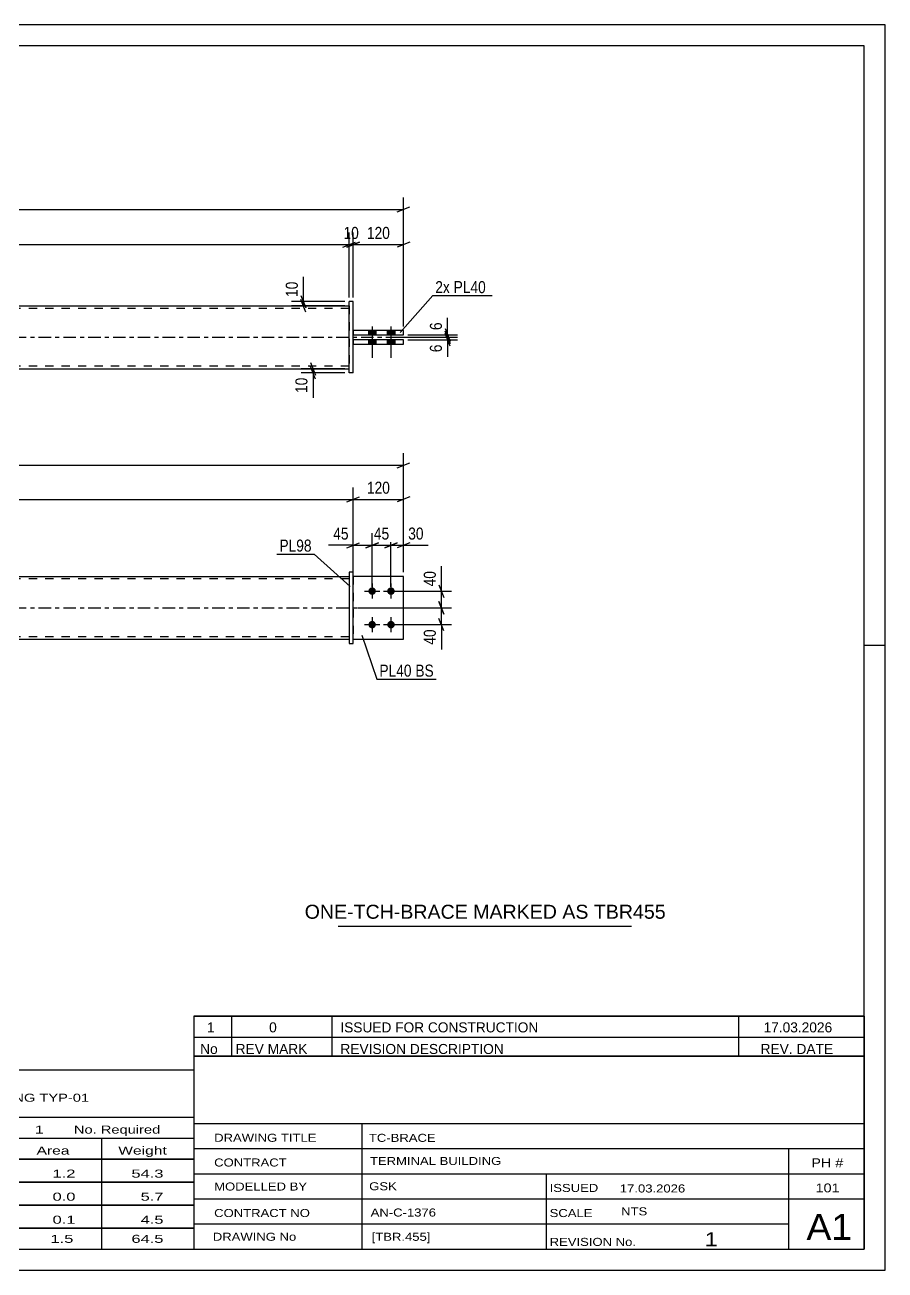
# Model space of a CAD drawing. Header units: millimetres. Extents: x 0 to 420, y 0 to 297.
# Drawn here: x 214.7 to 420, y 0 to 297 of the extents above; entities that cross this region are included whole.
import ezdxf

# ---------------------------------------------------------------- set-up
doc = ezdxf.new("R2010")
doc.units = ezdxf.units.MM
doc.linetypes.add('DXK_LINE_DOT2', pattern=[3.9198, 1.9599, -1.9599])
doc.linetypes.add('DXK_LINE_DOT3', pattern=[5.9187, 2.979, -0.9799, 0.9799, -0.9799])
doc.styles.add('Arial', font='ARIAL.TTF', dxfattribs={"height": 0.2})
doc.styles.add('Arial Narrow', font='ARIALN.TTF', dxfattribs={"height": 0.2})

# ---------------------------------------------------------------- blocks, each defined once
blk = doc.blocks.new('Unknown-580872474-1163')
at = {"color": 5, "linetype": 'Continuous'}
for p, q in [((420, 297), (0, 297)), ((420, 0), (420, 297)), ((415, 292), (5, 292)), ((415, 5), (415, 292)), ((420, 149), (415, 149)), ((5, 5), (415, 5)), ((0, 0), (420, 0))]:
    blk.add_line(p, q, dxfattribs=at)
blk = doc.blocks.new('Part-580872474-1766 - 1738')
at = {"color": 7, "linetype": 'DXK_LINE_DOT2'}
for p, q in [((305.08, 165.45), (293.08, 165.45)), ((293.08, 165.45), (293.08, 150.45)), ((305.08, 150.45), (305.08, 165.45)), ((293.08, 150.45), (305.08, 150.45))]:
    blk.add_line(p, q, dxfattribs=at)
blk = doc.blocks.new('Part-580872474-1771 - 1738')
at = {"color": 2, "linetype": 'Continuous'}
for p, q in [((305.08, 165.45), (293.08, 165.45)), ((305.08, 150.45), (305.08, 165.45)), ((293.08, 150.45), (305.08, 150.45))]:
    blk.add_line(p, q, dxfattribs=at)
at = {"color": 7, "linetype": 'DXK_LINE_DOT2'}
blk.add_line((293.08, 165.45), (293.08, 150.45), dxfattribs=at)
blk = doc.blocks.new('Part-580872474-1786 - 1738')
at = {"color": 2, "linetype": 'Continuous'}
for p, q in [((293.08, 166.45), (292.08, 166.45)), ((292.08, 166.45), (292.08, 149.45)), ((293.08, 149.45), (293.08, 166.45)), ((292.08, 149.45), (293.08, 149.45))]:
    blk.add_line(p, q, dxfattribs=at)
blk = doc.blocks.new('Part-580872474-1806 - 1738')
at = {"color": 2, "linetype": 'Continuous'}
for p, q in [((91.86, 165.45), (292.08, 165.45)), ((91.86, 150.45), (292.08, 150.45))]:
    blk.add_line(p, q, dxfattribs=at)
at = {"color": 7, "linetype": 'DXK_LINE_DOT2'}
for p, q in [((91.86, 150.45), (91.86, 165.45)), ((292.08, 164.85), (91.86, 164.85)), ((292.08, 165.45), (292.08, 150.45)), ((292.08, 151.05), (91.86, 151.05))]:
    blk.add_line(p, q, dxfattribs=at)
at = {"color": 7, "linetype": 'DXK_LINE_DOT3'}
blk.add_line((81.86, 157.95), (302.08, 157.95), dxfattribs=at)
blk = doc.blocks.new('Bolt-580872474-1807 - 1738')
at = {"linetype": 'Continuous'}
for points in [[(297.58, 162.85, -1), (297.58, 161.05, -1)], [(302.08, 162.85, -1), (302.08, 161.05, -1)], [(297.58, 154.85, -1), (297.58, 153.05, -1)], [(302.08, 154.85, -1), (302.08, 153.05, -1)]]:
    blk.add_hatch(color=1, dxfattribs=at).paths.add_polyline_path(points)
at = {"color": 1, "linetype": 'Continuous'}
for p, q in [((297.58, 163.75), (297.58, 160.15)), ((302.08, 163.75), (302.08, 160.15)), ((295.78, 161.95), (299.38, 161.95)), ((300.28, 161.95), (303.88, 161.95)), ((297.58, 155.75), (297.58, 152.15)), ((302.08, 155.75), (302.08, 152.15)), ((295.78, 153.95), (299.38, 153.95)), ((300.28, 153.95), (303.88, 153.95))]:
    blk.add_line(p, q, dxfattribs=at)
blk = doc.blocks.new('Part-580872474-1430 - 1390')
at = {"color": 2, "linetype": 'Continuous'}
for p, q in [((292.08, 213.99), (292.08, 230.99)), ((293.08, 230.99), (292.08, 230.99)), ((293.08, 213.99), (293.08, 230.99)), ((293.08, 213.99), (292.08, 213.99))]:
    blk.add_line(p, q, dxfattribs=at)
blk = doc.blocks.new('Part-580872474-1462 - 1390')
at = {"color": 2, "linetype": 'Continuous'}
for p, q in [((305.08, 224.09), (293.08, 224.09)), ((293.08, 223.09), (305.08, 223.09)), ((305.08, 223.09), (305.08, 224.09))]:
    blk.add_line(p, q, dxfattribs=at)
at = {"color": 7, "linetype": 'DXK_LINE_DOT2'}
blk.add_line((293.08, 224.09), (293.08, 223.09), dxfattribs=at)
blk = doc.blocks.new('Part-580872474-1435 - 1390')
at = {"color": 2, "linetype": 'Continuous'}
for p, q in [((305.08, 221.89), (293.08, 221.89)), ((293.08, 220.89), (305.08, 220.89)), ((305.08, 220.89), (305.08, 221.89))]:
    blk.add_line(p, q, dxfattribs=at)
at = {"color": 7, "linetype": 'DXK_LINE_DOT2'}
blk.add_line((293.08, 221.89), (293.08, 220.89), dxfattribs=at)
blk = doc.blocks.new('Part-580872474-1450 - 1390')
at = {"color": 2, "linetype": 'Continuous'}
for p, q in [((91.86, 229.99), (292.08, 229.99)), ((91.86, 214.99), (292.08, 214.99))]:
    blk.add_line(p, q, dxfattribs=at)
at = {"color": 7, "linetype": 'DXK_LINE_DOT2'}
for p, q in [((91.86, 229.99), (91.86, 214.99)), ((292.08, 229.39), (91.86, 229.39)), ((292.08, 229.99), (292.08, 214.99)), ((292.08, 215.59), (91.86, 215.59))]:
    blk.add_line(p, q, dxfattribs=at)
at = {"color": 7, "linetype": 'DXK_LINE_DOT3'}
blk.add_line((81.86, 222.49), (302.08, 222.49), dxfattribs=at)
blk = doc.blocks.new('Bolt-580872474-1451 - 1390')
at = {"linetype": 'Continuous'}
for points in [[(298.48, 224.09), (296.68, 224.09), (296.68, 223.09), (298.48, 223.09)], [(298.48, 224.09), (296.68, 224.09), (296.68, 223.09), (298.48, 223.09)], [(302.98, 224.09), (301.18, 224.09), (301.18, 223.09), (302.98, 223.09)], [(302.98, 224.09), (301.18, 224.09), (301.18, 223.09), (302.98, 223.09)], [(298.48, 221.89), (296.68, 221.89), (296.68, 220.89), (298.48, 220.89)], [(298.48, 221.89), (296.68, 221.89), (296.68, 220.89), (298.48, 220.89)], [(302.98, 221.89), (301.18, 221.89), (301.18, 220.89), (302.98, 220.89)], [(302.98, 221.89), (301.18, 221.89), (301.18, 220.89), (302.98, 220.89)]]:
    blk.add_hatch(color=1, dxfattribs=at).paths.add_polyline_path(points)
at = {"color": 1, "linetype": 'Continuous'}
for p, q in [((296.68, 224.09), (296.68, 223.09)), ((296.68, 224.09), (296.68, 223.09)), ((297.58, 225.09), (297.58, 217.59)), ((297.58, 225.09), (297.58, 217.59)), ((298.48, 224.09), (298.48, 223.09)), ((298.48, 224.09), (298.48, 223.09)), ((301.18, 224.09), (301.18, 223.09)), ((301.18, 224.09), (301.18, 223.09)), ((302.08, 225.09), (302.08, 217.59)), ((302.08, 225.09), (302.08, 217.59)), ((302.98, 224.09), (302.98, 223.09)), ((302.98, 224.09), (302.98, 223.09)), ((296.68, 221.89), (296.68, 220.89)), ((296.68, 221.89), (296.68, 220.89)), ((298.48, 221.89), (298.48, 220.89)), ((298.48, 221.89), (298.48, 220.89)), ((301.18, 221.89), (301.18, 220.89)), ((301.18, 221.89), (301.18, 220.89)), ((302.98, 221.89), (302.98, 220.89)), ((302.98, 221.89), (302.98, 220.89))]:
    blk.add_line(p, q, dxfattribs=at)
blk = doc.blocks.new('StraightDimension-580872474-1914 - 1738')
at = {"color": 7, "linetype": 'Continuous'}
for p, q in [((92.36, 184.43), (89.36, 183.23)), ((90.86, 158.95), (90.86, 186.68)), ((291.58, 183.23), (294.58, 184.43)), ((293.08, 166.45), (293.08, 186.68)), ((90.86, 183.83), (293.08, 183.83))]:
    blk.add_line(p, q, dxfattribs=at)
at = {"color": 0}
blk.add_wipeout([(196.23, 184.58), (196.23, 188.78), (187.71, 188.78), (187.71, 184.58)], dxfattribs=at)
at = {"color": 3, "style": 'Arial Narrow'}
blk.add_text('2022', height=2.863, dxfattribs=at).set_placement((188.31, 185.18))
blk = doc.blocks.new('StraightDimension-580872474-1810 - 1738')
at = {"color": 7, "linetype": 'Continuous'}
for p, q in [((302.08, 162.95), (302.08, 175.74)), ((305.08, 166.45), (305.08, 175.74)), ((300.58, 172.29), (303.58, 173.49)), ((302.08, 172.89), (305.08, 172.89)), ((306.58, 173.49), (303.58, 172.29))]:
    blk.add_line(p, q, dxfattribs=at)
at = {"color": 0}
blk.add_wipeout([(310.46, 173.64), (310.46, 177.84), (305.6, 177.84), (305.6, 173.64)], dxfattribs=at)
at = {"color": 7, "linetype": 'Continuous'}
blk.add_line((305.08, 172.89), (310.99, 172.89), dxfattribs=at)
blk.add_line((305.08, 172.89), (310.99, 172.89), dxfattribs=at)
at = {"color": 3, "style": 'Arial Narrow'}
blk.add_text('30', height=2.863, dxfattribs=at).set_placement((306.2, 174.24))
blk = doc.blocks.new('StraightDimension-580872474-1826 - 1738')
at = {"color": 7, "linetype": 'Continuous'}
for p, q in [((297.58, 162.95), (297.58, 175.74)), ((302.08, 162.95), (302.08, 175.74)), ((296.08, 172.29), (299.08, 173.49)), ((297.58, 172.89), (302.08, 172.89)), ((303.58, 173.49), (300.58, 172.29))]:
    blk.add_line(p, q, dxfattribs=at)
at = {"color": 0}
blk.add_wipeout([(302.26, 173.64), (302.26, 177.84), (297.4, 177.84), (297.4, 173.64)], dxfattribs=at)
at = {"color": 3, "style": 'Arial Narrow'}
blk.add_text('45', height=2.863, dxfattribs=at).set_placement((298, 174.24))
blk = doc.blocks.new('StraightDimension-580872474-1839 - 1738')
at = {"color": 7, "linetype": 'Continuous'}
for p, q in [((293.08, 166.45), (293.08, 175.74)), ((297.58, 162.95), (297.58, 175.74)), ((291.58, 172.29), (294.58, 173.49)), ((293.08, 172.89), (297.58, 172.89)), ((299.08, 173.49), (296.08, 172.29))]:
    blk.add_line(p, q, dxfattribs=at)
at = {"color": 0}
blk.add_wipeout([(292.55, 173.64), (292.55, 177.84), (287.7, 177.84), (287.7, 173.64)], dxfattribs=at)
at = {"color": 7, "linetype": 'Continuous'}
blk.add_line((293.08, 172.89), (287.17, 172.89), dxfattribs=at)
blk.add_line((293.08, 172.89), (287.17, 172.89), dxfattribs=at)
at = {"color": 3, "style": 'Arial Narrow'}
blk.add_text('45', height=2.863, dxfattribs=at).set_placement((288.3, 174.24))
blk = doc.blocks.new('StraightDimension-580872474-1856 - 1738')
at = {"color": 7, "linetype": 'Continuous'}
for p, q in [((78.86, 166.45), (78.86, 194.83)), ((305.08, 166.45), (305.08, 194.83)), ((80.36, 192.58), (77.36, 191.38)), ((78.86, 191.98), (305.08, 191.98)), ((303.58, 191.38), (306.58, 192.58))]:
    blk.add_line(p, q, dxfattribs=at)
at = {"color": 0}
blk.add_wipeout([(196.23, 192.73), (196.23, 196.93), (187.71, 196.93), (187.71, 192.73)], dxfattribs=at)
at = {"color": 3, "style": 'Arial Narrow'}
blk.add_text('2262', height=2.863, dxfattribs=at).set_placement((188.31, 193.33))
blk = doc.blocks.new('StraightDimension-580872474-1876 - 1738')
at = {"color": 7, "linetype": 'Continuous'}
for p, q in [((313.52, 163.45), (314.72, 160.45)), ((303.08, 161.95), (316.52, 161.95)), ((314.12, 157.95), (314.12, 161.95)), ((294.08, 157.95), (316.52, 157.95)), ((314.72, 156.45), (313.52, 159.45))]:
    blk.add_line(p, q, dxfattribs=at)
at = {"color": 0}
blk.add_wipeout([(313.37, 167.34), (309.17, 167.34), (309.17, 162.48), (313.37, 162.48)], dxfattribs=at)
at = {"color": 7, "linetype": 'Continuous'}
blk.add_line((314.12, 161.95), (314.12, 167.86), dxfattribs=at)
blk.add_line((314.12, 161.95), (314.12, 167.86), dxfattribs=at)
at = {"color": 3, "style": 'Arial Narrow'}
blk.add_text('40', height=2.863, rotation=90.0002, dxfattribs=at).set_placement((312.77, 163.08))
blk = doc.blocks.new('StraightDimension-580872474-1885 - 1738')
at = {"color": 7, "linetype": 'Continuous'}
for p, q in [((294.08, 157.95), (316.52, 157.95)), ((313.52, 159.45), (314.72, 156.45)), ((314.12, 153.95), (314.12, 157.95)), ((314.72, 152.45), (313.52, 155.45)), ((303.08, 153.95), (316.52, 153.95))]:
    blk.add_line(p, q, dxfattribs=at)
at = {"color": 0}
blk.add_wipeout([(313.37, 153.43), (309.17, 153.43), (309.17, 148.57), (313.37, 148.57)], dxfattribs=at)
at = {"color": 7, "linetype": 'Continuous'}
blk.add_line((314.12, 153.95), (314.12, 148.05), dxfattribs=at)
blk.add_line((314.12, 153.95), (314.12, 148.05), dxfattribs=at)
at = {"color": 3, "style": 'Arial Narrow'}
blk.add_text('40', height=2.863, rotation=90.0002, dxfattribs=at).set_placement((312.77, 149.17))
blk = doc.blocks.new('StraightDimension-580872474-1895 - 1738')
at = {"color": 7, "linetype": 'Continuous'}
for p, q in [((291.58, 183.23), (294.58, 184.43)), ((293.08, 166.45), (293.08, 186.68)), ((306.58, 184.43), (303.58, 183.23)), ((305.08, 166.45), (305.08, 186.68)), ((293.08, 183.83), (305.08, 183.83))]:
    blk.add_line(p, q, dxfattribs=at)
at = {"color": 0}
blk.add_wipeout([(302.42, 184.58), (302.42, 188.78), (295.74, 188.78), (295.74, 184.58)], dxfattribs=at)
at = {"color": 3, "style": 'Arial Narrow'}
blk.add_text('120', height=2.863, dxfattribs=at).set_placement((296.34, 185.18))
blk = doc.blocks.new('StraightDimension-580872474-1661 - 1390')
at = {"color": 7, "linetype": 'Continuous'}
for p, q in [((306.08, 223.09), (317.98, 223.09)), ((314.98, 224.59), (316.18, 221.59)), ((316.18, 220.99), (314.98, 223.99)), ((315.58, 222.49), (315.58, 223.09)), ((300.83, 222.49), (317.98, 222.49))]:
    blk.add_line(p, q, dxfattribs=at)
at = {"color": 0}
blk.add_wipeout([(314.83, 226.64), (310.63, 226.64), (310.63, 223.61), (314.83, 223.61)], dxfattribs=at)
at = {"color": 7, "linetype": 'Continuous'}
blk.add_line((315.58, 223.09), (315.58, 227.17), dxfattribs=at)
blk.add_line((315.58, 223.09), (315.58, 227.17), dxfattribs=at)
at = {"color": 3, "style": 'Arial Narrow'}
blk.add_text('6', height=2.86, rotation=90.0002, dxfattribs=at).set_placement((314.23, 224.21))
blk = doc.blocks.new('StraightDimension-580872474-1538 - 1390')
at = {"color": 7, "linetype": 'Continuous'}
for p, q in [((291.08, 214.99), (280.63, 214.99)), ((291.08, 213.99), (280.63, 213.99)), ((282.88, 216.49), (284.08, 213.49)), ((284.08, 212.49), (282.88, 215.49)), ((283.48, 213.99), (283.48, 214.99))]:
    blk.add_line(p, q, dxfattribs=at)
at = {"color": 0}
blk.add_wipeout([(282.73, 213.46), (278.53, 213.46), (278.53, 208.61), (282.73, 208.61)], dxfattribs=at)
at = {"color": 7, "linetype": 'Continuous'}
blk.add_line((283.48, 213.99), (283.48, 208.08), dxfattribs=at)
blk.add_line((283.48, 213.99), (283.48, 208.08), dxfattribs=at)
at = {"color": 3, "style": 'Arial Narrow'}
blk.add_text('10', height=2.863, rotation=90.0002, dxfattribs=at).set_placement((282.13, 209.21))
blk = doc.blocks.new('StraightDimension-580872474-1552 - 1390')
at = {"color": 7, "linetype": 'Continuous'}
for p, q in [((280.58, 232.49), (281.78, 229.49)), ((291.08, 230.99), (278.33, 230.99)), ((291.08, 229.99), (278.33, 229.99)), ((281.78, 228.49), (280.58, 231.49)), ((281.18, 229.99), (281.18, 230.99))]:
    blk.add_line(p, q, dxfattribs=at)
at = {"color": 0}
blk.add_wipeout([(280.43, 236.37), (276.23, 236.37), (276.23, 231.51), (280.43, 231.51)], dxfattribs=at)
at = {"color": 7, "linetype": 'Continuous'}
blk.add_line((281.18, 230.99), (281.18, 236.89), dxfattribs=at)
blk.add_line((281.18, 230.99), (281.18, 236.89), dxfattribs=at)
at = {"color": 3, "style": 'Arial Narrow'}
blk.add_text('10', height=2.863, rotation=90.0002, dxfattribs=at).set_placement((279.83, 232.11))
blk = doc.blocks.new('StraightDimension-580872474-1567 - 1390')
at = {"color": 7, "linetype": 'Continuous'}
for p, q in [((78.86, 225.09), (78.86, 255.86)), ((305.08, 225.09), (305.08, 255.86)), ((80.36, 253.61), (77.36, 252.41)), ((78.86, 253.01), (305.08, 253.01)), ((303.58, 252.41), (306.58, 253.61))]:
    blk.add_line(p, q, dxfattribs=at)
at = {"color": 0}
blk.add_wipeout([(196.23, 253.76), (196.23, 257.96), (187.71, 257.96), (187.71, 253.76)], dxfattribs=at)
at = {"color": 3, "style": 'Arial Narrow'}
blk.add_text('2262', height=2.863, dxfattribs=at).set_placement((188.31, 254.36))
blk = doc.blocks.new('StraightDimension-580872474-1578 - 1390')
at = {"color": 7, "linetype": 'Continuous'}
for p, q in [((292.08, 231.99), (292.08, 247.45)), ((293.08, 231.99), (293.08, 247.45)), ((290.58, 244), (293.58, 245.2)), ((294.58, 245.2), (291.58, 244)), ((292.08, 244.6), (293.08, 244.6))]:
    blk.add_line(p, q, dxfattribs=at)
at = {"color": 0}
blk.add_wipeout([(295.01, 245.35), (295.01, 249.55), (290.15, 249.55), (290.15, 245.35)], dxfattribs=at)
at = {"color": 3, "style": 'Arial Narrow'}
blk.add_text('10', height=2.863, dxfattribs=at).set_placement((290.75, 245.95))
blk = doc.blocks.new('StraightDimension-580872474-1588 - 1390')
at = {"color": 7, "linetype": 'Continuous'}
for p, q in [((91.86, 231.99), (91.86, 247.45)), ((292.08, 231.99), (292.08, 247.45)), ((93.36, 245.2), (90.36, 244)), ((91.86, 244.6), (292.08, 244.6)), ((290.58, 244), (293.58, 245.2))]:
    blk.add_line(p, q, dxfattribs=at)
at = {"color": 0}
blk.add_wipeout([(196.23, 245.35), (196.23, 249.55), (187.71, 249.55), (187.71, 245.35)], dxfattribs=at)
at = {"color": 3, "style": 'Arial Narrow'}
blk.add_text('2002', height=2.863, dxfattribs=at).set_placement((188.31, 245.95))
blk = doc.blocks.new('StraightDimension-580872474-1618 - 1390')
at = {"color": 7, "linetype": 'Continuous'}
for p, q in [((293.08, 231.99), (293.08, 247.45)), ((305.08, 225.09), (305.08, 247.45)), ((291.58, 244), (294.58, 245.2)), ((293.08, 244.6), (305.08, 244.6)), ((306.58, 245.2), (303.58, 244))]:
    blk.add_line(p, q, dxfattribs=at)
at = {"color": 0}
blk.add_wipeout([(302.42, 245.35), (302.42, 249.55), (295.74, 249.55), (295.74, 245.35)], dxfattribs=at)
at = {"color": 3, "style": 'Arial Narrow'}
blk.add_text('120', height=2.863, dxfattribs=at).set_placement((296.34, 245.95))
blk = doc.blocks.new('StraightDimension-580872474-1650 - 1390')
at = {"color": 7, "linetype": 'Continuous'}
for p, q in [((314.98, 223.99), (316.18, 220.99)), ((316.18, 220.39), (314.98, 223.39)), ((300.83, 222.49), (317.98, 222.49)), ((306.08, 221.89), (317.98, 221.89)), ((315.58, 221.89), (315.58, 222.49))]:
    blk.add_line(p, q, dxfattribs=at)
at = {"color": 0}
blk.add_wipeout([(314.83, 221.36), (310.63, 221.36), (310.63, 218.33), (314.83, 218.33)], dxfattribs=at)
at = {"color": 7, "linetype": 'Continuous'}
blk.add_line((315.58, 221.89), (315.58, 217.81), dxfattribs=at)
blk.add_line((315.58, 221.89), (315.58, 217.81), dxfattribs=at)
at = {"color": 3, "style": 'Arial Narrow'}
blk.add_text('6', height=2.86, rotation=90.0002, dxfattribs=at).set_placement((314.23, 218.93))
blk = doc.blocks.new('Unknown-580872474-3681')
at = {"color": 7, "linetype": 'Continuous'}
for p, q in [((255, 51.05), (255, 5)), ((255, 51.05), (415, 51.05)), ((415, 51), (415, 5)), ((255, 35), (415, 35)), ((295.14, 35), (295.14, 5)), ((255, 29), (415, 29)), ((397, 5.05), (397, 29.05)), ((255, 23), (415, 23)), ((339.14, 23), (339.14, 5)), ((255, 17), (415, 17)), ((255, 11), (397, 11)), ((255, 5), (415, 5))]:
    blk.add_line(p, q, dxfattribs=at)
at = {"color": 7, "style": 'Arial Narrow'}
for s, height, width, p in [('DRAWING TITLE', 1.9089, 1.425378, (259.88, 30.61)), ('TC-BRACE', 1.909, 1.425378, (296.81, 30.59)), ('TERMINAL BUILDING', 1.9089, 1.425378, (297.06, 25.07)), ('CONTRACT', 1.909, 1.425378, (259.88, 24.71)), ('MODELLED BY', 1.9089, 1.425378, (259.88, 18.98)), ('GSK', 1.909, 1.425378, (296.88, 19.04)), ('ISSUED', 1.909, 1.425378, (339.94, 18.64)), ('17.03.2026', 1.909, 1.425378, (356.69, 18.52)), ('CONTRACT NO', 1.9089, 1.425378, (259.88, 12.66)), ('AN-C-1376', 1.909, 1.425378, (297.23, 12.78)), ('SCALE', 1.909, 1.425378, (339.94, 12.65)), ('A1', 6.204, 1.25, (401.24, 7.2)), ('DRAWING No', 1.909, 1.425378, (259.56, 7)), ('[TBR.455]', 1.909, 1.425378, (297.46, 6.99)), ('1', 3.34, 1.5, (376.91, 5.68)), ('REVISION No.', 1.9089, 1.425378, (339.94, 5.77))]:
    blk.add_text(s, height=height, dxfattribs=dict(at, width=width)).set_placement(p)
at = {"color": 7, "linetype": 'Continuous', "style": 'Arial Narrow'}
for s, height, width, p in [('PH #', 2.1, 1.42538, (402.4, 24.55)), ('101', 2.1, 1.42538, (403.41, 18.55)), ('NTS', 1.909, 1.425378, (357, 13.05))]:
    blk.add_text(s, height=height, dxfattribs=dict(at, width=width)).set_placement(p)
blk = doc.blocks.new('Unknown-580872474-3682')
at = {"color": 7, "linetype": 'Continuous'}
for p, q in [((255, 60.55), (415, 60.55)), ((415, 60.55), (255, 60.55)), ((255, 60.55), (255, 55.55)), ((264, 60.55), (264, 55.55)), ((288, 60.55), (288, 55.55)), ((385, 60.55), (385, 55.55)), ((415, 60.55), (415, 55.55)), ((255, 55.55), (415, 55.55)), ((255, 55.55), (255, 51.05)), ((255, 55.55), (415, 55.55)), ((264, 55.55), (264, 51.05)), ((288, 55.55), (288, 51.05)), ((385, 55.55), (385, 51.05)), ((415, 55.55), (415, 51.05)), ((415, 51.05), (255, 51.05))]:
    blk.add_line(p, q, dxfattribs=at)
at = {"color": 7, "linetype": 'Continuous', "style": 'Arial Narrow'}
for s, height, width, p in [('1', 2.39, 1.196471, (258.16, 56.7)), ('0', 2.39, 1.196471, (273, 56.7)), ('ISSUED FOR CONSTRUCTION', 2.3861, 1.196471, (290, 56.7)), ('17.03.2026', 2.386, 1.196471, (391, 56.7)), ('No', 2.386, 1.2, (256.54, 51.55)), ('REV MARK', 2.386, 1.2, (265, 51.55)), ('REVISION DESCRIPTION', 2.3861, 1.2, (290, 51.55)), ('REV. DATE', 2.386, 1.2, (390.28, 51.55))]:
    blk.add_text(s, height=height, dxfattribs=dict(at, width=width)).set_placement(p)
blk = doc.blocks.new('Unknown-580872474-3683')
at = {"color": 7, "linetype": 'Continuous'}
for p, q in [((95, 47.75), (255, 47.75)), ((95, 36.5), (95, 47.75)), ((255, 47.75), (255, 36.5)), ((95, 36.5), (255, 36.5)), ((95, 36.5), (95, 31.5)), ((255, 36.5), (255, 31.5)), ((95, 31.5), (255, 31.5)), ((95, 31.5), (95, 26.5)), ((119, 31.5), (119, 26.5)), ((154.5, 31.5), (154.5, 26.5)), ((180.5, 31.5), (180.5, 26.5)), ((193.5, 31.5), (193.5, 26.5)), ((211, 31.5), (211, 26.5)), ((233, 31.5), (233, 26.5)), ((255, 31.5), (255, 26.5)), ((95, 26.5), (255, 26.5)), ((95, 26.45), (95, 21.05)), ((95, 26.45), (255, 26.45)), ((119, 26.5), (119, 21)), ((154.5, 26.5), (154.5, 21)), ((180.5, 26.5), (180.5, 21)), ((193.5, 26.5), (193.5, 21)), ((211, 26.5), (211, 21)), ((233, 26.5), (233, 21)), ((255, 26.45), (255, 21.05)), ((95, 21.05), (255, 21.05)), ((95, 20.95), (95, 15.55)), ((95, 20.95), (255, 20.95)), ((119, 21), (119, 15.5)), ((154.5, 21), (154.5, 15.5)), ((180.5, 21), (180.5, 15.5)), ((193.5, 21), (193.5, 15.5)), ((211, 21), (211, 15.5)), ((233, 21), (233, 15.5)), ((255, 20.95), (255, 15.55)), ((95, 15.55), (255, 15.55)), ((95, 15.45), (95, 10.05)), ((95, 15.45), (255, 15.45)), ((119, 15.5), (119, 10)), ((154.5, 15.5), (154.5, 10)), ((180.5, 15.5), (180.5, 10)), ((193.5, 15.5), (193.5, 10)), ((211, 15.5), (211, 10)), ((233, 15.5), (233, 10)), ((255, 15.45), (255, 10.05)), ((95, 10.05), (255, 10.05)), ((95, 10), (255, 10)), ((95, 10), (95, 5)), ((211, 10), (211, 5)), ((233, 10), (233, 5)), ((255, 10), (255, 5)), ((95, 5), (255, 5))]:
    blk.add_line(p, q, dxfattribs=at)
at = {"color": 7, "style": 'Arial Narrow'}
for s, height, width, p in [('GENERAL NOTES & WELD DETAILS :', 2.8633, 1.4, (96.15, 40.06)), ('REFER TYP DRAWING TYP-01', 1.9089, 1.6, (179.7, 40.16)), ("MATERIAL LIST FOR ASSEMBLY MK'D", 1.9089, 1.6, (96.15, 32.56)), ('TBR455', 1.909, 1.794707, (187.59, 32.47)), ('1', 1.91, 1.794707, (217.08, 32.56)), ('No. Required', 1.9089, 1.6, (226.41, 32.56)), ('Mark', 1.909, 1.7, (96.34, 27.5)), ('Profile', 1.909, 1.7, (129.41, 27.5)), ('Material', 1.909, 1.7, (159.54, 27.56)), ('No.', 1.909, 1.7, (184.5, 27.56)), ('Length', 1.909, 1.7, (195, 27.56)), ('Area', 1.909, 1.7, (217.5, 27.56)), ('Weight', 1.909, 1.7, (237, 27.56))]:
    blk.add_text(s, height=height, dxfattribs=dict(at, width=width)).set_placement(p)
at = {"color": 7, "linetype": 'Continuous', "style": 'Arial Narrow'}
for s, height, width, p in [('TBR455', 1.909, 1.794707, (96.5, 22.06)), ('SHS150*6', 1.909, 1.794707, (121, 22.06)), ('E350', 1.909, 1.794707, (160.74, 22.06)), ('1', 1.91, 1.794707, (184.86, 22.06)), ('2002', 1.909, 1.794707, (197.58, 22.06)), ('1.2', 1.909, 1.794707, (221.32, 22.06)), ('54.3', 1.909, 1.794707, (240.14, 22.06)), ('PL40', 1.909, 1.794707, (96.5, 16.56)), ('PL10*120', 1.909, 1.794707, (121, 16.56)), ('E350', 1.909, 1.794707, (160.74, 16.56)), ('4', 1.91, 1.794707, (184.86, 16.56)), ('150', 1.909, 1.794707, (199.77, 16.56)), ('0.0', 1.909, 1.794707, (221.32, 16.56)), ('5.7', 1.909, 1.794707, (242.33, 16.56)), ('PL98', 1.909, 1.794707, (96.5, 11.06)), ('PL10*170', 1.909, 1.794707, (121, 11.06)), ('E350', 1.909, 1.794707, (160.74, 11.06)), ('2', 1.91, 1.794707, (184.86, 11.06)), ('170', 1.909, 1.794707, (199.77, 11.06)), ('0.1', 1.909, 1.794707, (221.32, 11.06)), ('4.5', 1.909, 1.794707, (242.33, 11.06)), ('Total', 1.909, 1.7, (197.33, 6.5)), ('1.5', 1.909, 1.794707, (220.83, 6.5)), ('64.5', 1.909, 1.794707, (240.14, 6.5))]:
    blk.add_text(s, height=height, dxfattribs=dict(at, width=width)).set_placement(p)
blk = doc.blocks.new('Unknown-580872474-3684')
at = {"color": 7, "linetype": 'Continuous'}
blk.add_line((289.5, 82.05), (359.5, 82.05), dxfattribs=at)
at = {"color": 7, "style": 'Arial'}
blk.add_text('ONE-TCH-BRACE MARKED AS TBR455', height=3.3428, dxfattribs=at).set_placement((281.49, 83.8))
blk = doc.blocks.new('Mark-580872474-1782 - 1738')
at = {"color": 0}
blk.add_wipeout([(283.13, 171.37), (283.13, 174.37), (275.46, 174.37), (275.46, 171.37)], dxfattribs=at)
blk.add_wipeout([(283.13, 171.37), (283.13, 174.37), (275.46, 174.37), (275.46, 171.37)], dxfattribs=at)
at = {"color": 30, "linetype": 'Continuous'}
for p in [(274.86, 170.77), (292.31, 163.03)]:
    blk.add_line(p, (283.73, 170.77), dxfattribs=at)
at = {"color": 3, "style": 'Arial Narrow'}
blk.add_text('PL98', height=2.863, dxfattribs=at).set_placement((275.46, 171.37))
blk = doc.blocks.new('MarkSet-580872474-2051 - 1738')
at = {"color": 0}
blk.add_wipeout([(307, 141.55), (307, 144.55), (299.32, 144.55), (299.32, 141.55)], dxfattribs=at)
blk.add_wipeout([(307, 141.55), (307, 144.55), (299.32, 144.55), (299.32, 141.55)], dxfattribs=at)
at = {"color": 30, "linetype": 'Continuous'}
blk.add_line((295.09, 151.42), (298.72, 140.95), dxfattribs=at)
at = {"color": 0}
blk.add_wipeout([(312.28, 141.55), (312.28, 144.55), (307.9, 144.55), (307.9, 141.55)], dxfattribs=at)
blk.add_wipeout([(312.28, 141.55), (312.28, 144.55), (307.9, 144.55), (307.9, 141.55)], dxfattribs=at)
at = {"color": 30, "linetype": 'Continuous'}
blk.add_line((298.72, 140.95), (312.88, 140.95), dxfattribs=at)
at = {"color": 3, "style": 'Arial Narrow'}
for s, p in [('PL40', (299.32, 141.55)), ('BS', (307.9, 141.55))]:
    blk.add_text(s, height=2.863, dxfattribs=at).set_placement(p)
blk = doc.blocks.new('MarkSet-580872474-1723 - 1390')
at = {"color": 0}
blk.add_wipeout([(316.13, 233.03), (316.13, 236.03), (312.65, 236.03), (312.65, 233.03)], dxfattribs=at)
blk.add_wipeout([(316.13, 233.03), (316.13, 236.03), (312.65, 236.03), (312.65, 233.03)], dxfattribs=at)
at = {"color": 30, "linetype": 'Continuous'}
blk.add_line((304.29, 223.6), (312.05, 232.43), dxfattribs=at)
at = {"color": 0}
blk.add_wipeout([(324.7, 233.03), (324.7, 236.03), (317.03, 236.03), (317.03, 233.03)], dxfattribs=at)
blk.add_wipeout([(324.7, 233.03), (324.7, 236.03), (317.03, 236.03), (317.03, 233.03)], dxfattribs=at)
at = {"color": 30, "linetype": 'Continuous'}
blk.add_line((312.05, 232.43), (326.2, 232.43), dxfattribs=at)
at = {"color": 3, "style": 'Arial Narrow'}
for s, p in [('2x', (312.65, 233.03)), ('PL40', (317.03, 233.03))]:
    blk.add_text(s, height=2.863, dxfattribs=at).set_placement(p)

msp = doc.modelspace()

# ---------------------------------------------------------------- block references
for name in ['Unknown-580872474-1163', 'Part-580872474-1450 - 1390', 'Part-580872474-1430 - 1390', 'Part-580872474-1462 - 1390', 'Bolt-580872474-1451 - 1390', 'Part-580872474-1435 - 1390', 'Part-580872474-1786 - 1738', 'Part-580872474-1806 - 1738', 'Part-580872474-1766 - 1738', 'Part-580872474-1771 - 1738', 'Bolt-580872474-1807 - 1738', 'Unknown-580872474-3684', 'Unknown-580872474-3682', 'Unknown-580872474-3681', 'Unknown-580872474-3683']:
    msp.add_blockref(name, (0, 0))

# ---------------------------------------------------------------- next in the draw order: block references
for name in ['StraightDimension-580872474-1552 - 1390', 'StraightDimension-580872474-1661 - 1390', 'StraightDimension-580872474-1538 - 1390', 'StraightDimension-580872474-1914 - 1738', 'StraightDimension-580872474-1810 - 1738']:
    msp.add_blockref(name, (0, 0))

# ---------------------------------------------------------------- next in the draw order: block references
for name in ['StraightDimension-580872474-1567 - 1390', 'StraightDimension-580872474-1826 - 1738']:
    msp.add_blockref(name, (0, 0))

# ---------------------------------------------------------------- next in the draw order: block references
for name in ['StraightDimension-580872474-1578 - 1390', 'StraightDimension-580872474-1839 - 1738']:
    msp.add_blockref(name, (0, 0))

# ---------------------------------------------------------------- next in the draw order: block references
for name in ['StraightDimension-580872474-1588 - 1390', 'StraightDimension-580872474-1856 - 1738']:
    msp.add_blockref(name, (0, 0))

# ---------------------------------------------------------------- next in the draw order: block references
for name in ['StraightDimension-580872474-1618 - 1390', 'StraightDimension-580872474-1876 - 1738']:
    msp.add_blockref(name, (0, 0))

# ---------------------------------------------------------------- next in the draw order: block references
for name in ['StraightDimension-580872474-1650 - 1390', 'StraightDimension-580872474-1895 - 1738', 'StraightDimension-580872474-1885 - 1738']:
    msp.add_blockref(name, (0, 0))

# ---------------------------------------------------------------- next in the draw order: block references
for name in ['MarkSet-580872474-1723 - 1390', 'Mark-580872474-1782 - 1738', 'MarkSet-580872474-2051 - 1738']:
    msp.add_blockref(name, (0, 0))

doc.saveas('drawing.dxf')
